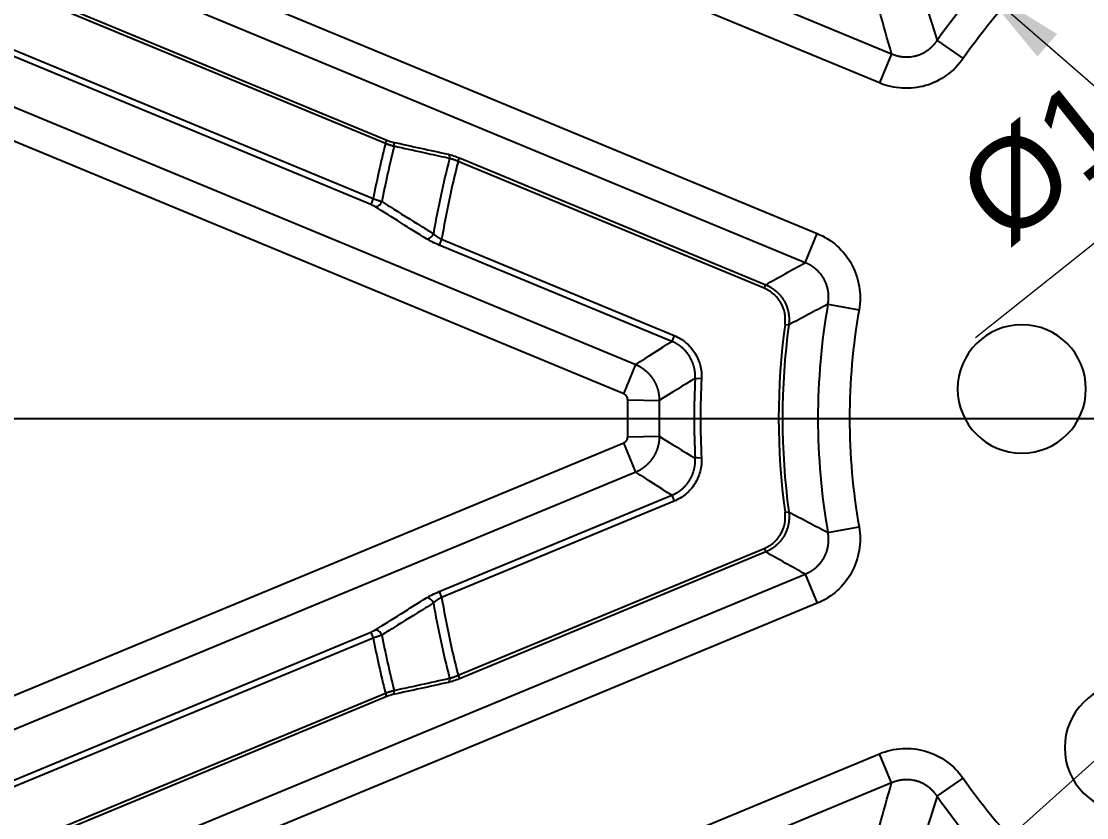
# Model space of a CAD drawing. Header units: millimetres. Extents: x 18 to 755, y 19 to 576.
# Drawn here: x 483.8 to 566.8, y 205.4 to 267.4 of the extents above; entities that cross this region are included whole.
import ezdxf

# ---------------------------------------------------------------- set-up
doc = ezdxf.new("R2010")
doc.units = ezdxf.units.MM
doc.layers.add('1', color=7, linetype='Continuous', true_color=0xffffff)
doc.styles.add('Arial', font='Arial')
doc.dimstyles.get("Standard").update_dxf_attribs({"dimtxt": 0.18, "dimasz": 0.18, "dimexe": 0.18, "dimexo": 0.0625, "dimgap": 0.09, "dimtad": 0, "dimtih": 1, "dimtoh": 1, "dimdec": 4, "dimzin": 0, "dimdsep": 46, "dimtxsty": 'Standard', "dimcen": 0.09, "dimadec": 0, "dimazin": 0, "dimtfac": 1, "dimtdec": 4, "dimtofl": 0, "dimtmove": 0, "dimatfit": 3, "dimfxl": 1, "dimtolj": 1, "dimtzin": 0, "dimarcsym": 0})

# ---------------------------------------------------------------- blocks, each defined once
blk = doc.blocks.new('_U0')
at = {"layer": '1', "color": 18, "linetype": 'Continuous', "lineweight": 13}
for p, q in [((700.69, 329.267), (735.405, 360.387)), ((493.69, 143.7), (700.69, 329.267)), ((493.69, 143.7), (695.478, 324.594))]:
    blk.add_line(p, q, dxfattribs=at)
at = {"layer": '1', "color": 18}
for points in [[(696.257, 323.726), (694.699, 325.463), (700.69, 329.267)], [(498.124, 149.241), (499.681, 147.504), (493.69, 143.7)]]:
    blk.add_solid(points, dxfattribs=at)
at = {"layer": 'Defpoints', "color": 0}
for p in [(700.69, 329.267), (493.69, 143.7)]:
    blk.add_point(p, dxfattribs=at)
at = {"layer": '1', "color": 18, "lineweight": -3, "insert": (708.25, 350.86), "char_height": 7, "attachment_point": 1, "rotation": 41.87487, "style": 'Arial'}
blk.add_mtext('\\A1;%%c278', dxfattribs=at)
blk = doc.blocks.new('_U10')
at = {"layer": '1', "color": 18, "linetype": 'Continuous', "lineweight": 13}
for p, q in [((558.472, 270.15), (452.723, 362.102)), ((635.909, 202.817), (558.472, 270.15)), ((635.909, 202.817), (563.754, 265.557))]:
    blk.add_line(p, q, dxfattribs=at)
at = {"layer": '1', "color": 18}
for points in [[(564.519, 266.438), (562.988, 264.677), (558.472, 270.15)], [(629.861, 206.529), (631.392, 208.29), (635.909, 202.817)]]:
    blk.add_solid(points, dxfattribs=at)
at = {"layer": 'Defpoints', "color": 0}
for p in [(558.472, 270.15), (635.909, 202.817)]:
    blk.add_point(p, dxfattribs=at)
at = {"layer": '1', "color": 18, "lineweight": -3, "insert": (463.324, 368.96), "char_height": 7, "attachment_point": 1, "rotation": 318.99207, "style": 'Arial'}
blk.add_mtext('\\A1;%%c102,6', dxfattribs=at)
blk = doc.blocks.new('_U12')
at = {"layer": '1', "color": 18, "linetype": 'Continuous', "lineweight": 13}
for p, q in [((610.925, 284.861), (616.395, 289.228)), ((605.454, 280.494), (597.638, 274.256)), ((592.167, 269.889), (558.165, 242.75))]:
    blk.add_line(p, q, dxfattribs=at)
at = {"layer": '1', "color": 18}
for points in [[(610.197, 285.773), (611.652, 283.949), (605.454, 280.494)], [(592.895, 268.977), (591.439, 270.801), (597.638, 274.256)]]:
    blk.add_solid(points, dxfattribs=at)
at = {"layer": 'Defpoints', "color": 0}
for p in [(605.454, 280.494), (597.638, 274.256)]:
    blk.add_point(p, dxfattribs=at)
at = {"layer": '1', "color": 18, "lineweight": -3, "insert": (554.019, 253.555), "char_height": 7, "attachment_point": 1, "rotation": 38.59617, "style": 'Arial'}
blk.add_mtext('\\A1; %%c10 \\fArial|b0|i0;\\C18;\\H7.00;\\fArial|b0|i0;x 8\\fArial|b0|i0;\\H7.00;\\C18;', dxfattribs=at)

msp = doc.modelspace()

# ---------------------------------------------------------------- linework, layer by layer
at = {"layer": '1', "color": 7, "lineweight": -3}
for p, q in [((491.812, 289.666), (551.621, 264.894)), ((550.679, 262.619), (490.87, 287.392)), ((486.012, 275.662), (545.82, 250.89)), ((544.878, 248.615), (485.069, 273.387)), ((512.18, 257.891), (480.4, 271.054)), ((480.513, 271.327), (512.293, 258.164)), ((480.041, 266.517), (511.214, 253.605)), ((511.026, 253.15), (479.852, 266.062)), ((555.171, 265.928), (557.187, 264.515)), ((551.621, 264.894), (550.679, 262.619)), ((482.506, 261.046), (531.691, 240.674)), ((530.749, 238.4), (481.564, 258.772)), ((512.18, 257.891), (512.293, 258.164)), ((517.84, 256.5), (517.953, 256.773)), ((517.953, 256.773), (541.811, 246.892)), ((541.698, 246.619), (517.84, 256.5)), ((511.214, 253.605), (511.026, 253.15)), ((544.878, 248.615), (545.82, 250.89)), ((516.553, 250.44), (516.365, 249.985)), ((534.495, 242.475), (516.365, 249.985)), ((516.553, 250.44), (534.684, 242.93)), ((541.698, 246.619), (541.811, 246.892)), ((546.657, 245.374), (549.082, 244.947)), ((543.315, 243.804), (543.608, 243.764)), ((534.684, 242.93), (534.495, 242.475)), ((530.749, 238.4), (531.691, 240.674)), ((536.807, 239.57), (536.315, 239.595)), ((531.053, 237.934), (533.514, 237.88)), ((440.132, 236.483), (754.248, 236.483)), ((531.053, 235.033), (533.514, 235.087)), ((481.564, 214.195), (530.749, 234.567)), ((531.691, 232.293), (530.749, 234.567)), ((536.807, 233.397), (536.315, 233.372)), ((531.691, 232.293), (482.506, 211.921)), ((516.365, 222.982), (534.495, 230.492)), ((534.684, 230.037), (516.553, 222.527)), ((534.495, 230.492), (534.684, 230.037)), ((543.315, 229.161), (543.608, 229.201)), ((546.658, 227.592), (549.083, 228.018)), ((517.841, 216.464), (541.698, 226.346)), ((541.811, 226.074), (517.954, 216.191)), ((541.698, 226.346), (541.811, 226.074)), ((485.071, 199.576), (544.879, 224.35)), ((544.879, 224.35), (545.821, 222.076)), ((516.365, 222.982), (516.553, 222.527)), ((545.821, 222.076), (486.013, 197.301)), ((479.852, 206.905), (511.026, 219.817)), ((511.214, 219.362), (480.041, 206.45)), ((511.026, 219.817), (511.214, 219.362)), ((517.841, 216.464), (517.954, 216.191)), ((480.401, 201.91), (512.181, 215.074)), ((512.294, 214.801), (512.181, 215.074)), ((512.294, 214.801), (480.514, 201.637)), ((490.872, 185.572), (550.68, 210.346)), ((551.622, 208.072), (550.68, 210.346)), ((555.172, 207.038), (557.188, 208.451)), ((551.622, 208.072), (491.814, 183.297))]:
    msp.add_line(p, q, dxfattribs=at)
for centre, radius, start, end in [((597.19, 236.483), 136.863, 90, 270), ((597.19, 236.483), 129, 90, 270), ((597.19, 236.483), 51.309, 125.02226, 144.97959), ((597.19, 236.483), 48.847, 125.02226, 144.97959), ((597.19, 236.483), 87.664, 165.86573, 168.73711), ((597.19, 236.483), 86.957, 165.88956, 168.80049), ((597.19, 236.483), 82.543, 165.79553, 169.96114), ((597.19, 236.483), 81.836, 165.84186, 170.18087), ((597.19, 236.483), 51.309, 170.02226, 189.97959), ((597.19, 236.483), 48.847, 170.02226, 189.97959), ((597.19, 236.483), 54.37, 172.26196, 187.7399), ((597.19, 236.483), 54.075, 172.26196, 187.7399), ((561.77, 238.775), 5, 90, 270), ((561.77, 238.775), 5, 270, 90), ((597.19, 236.483), 60.954, 177.07411, 182.92589), ((597.19, 236.483), 60.462, 177.07411, 182.92589), ((597.19, 236.483), 66.153, 178.74355, 181.25645), ((597.19, 236.483), 63.691, 178.74355, 181.25645), ((597.19, 236.483), 81.836, 189.81913, 194.16), ((597.19, 236.483), 82.543, 190.03886, 194.20633), ((597.19, 236.483), 87.664, 191.26289, 194.13612), ((597.19, 236.483), 86.957, 191.19951, 194.1123), ((570.11, 210.815), 5, 90, 270), ((597.19, 236.483), 48.847, 215.02226, 234.97959), ((597.19, 236.483), 51.309, 215.02226, 234.97959)]:
    msp.add_arc(centre, radius, start, end, dxfattribs=at)
for centre, major_axis, ratio, start_param, end_param in [((512.651, 257.735), (-0.064, -0.293), 0.706939, 1.549048, 2.893539), ((516.965, 256.79), (-0.064, -0.293), 0.706921, 1.547894, 2.893546), ((511.542, 253.441), (0.265, 0.424), 0.68293, 3.381607, 4.966061), ((515.563, 250.934), (0.264, 0.424), 0.680219, 3.380764, 4.979025), ((515.563, 222.033), (-0.264, 0.424), 0.680219, 4.445753, 6.044014), ((511.542, 219.525), (-0.265, 0.424), 0.68293, 4.458717, 6.043171), ((516.966, 216.174), (0.064, -0.293), 0.706921, 0.248047, 1.593699), ((512.652, 215.23), (0.064, -0.293), 0.706939, 0.248054, 1.592545)]:
    msp.add_ellipse(centre, major_axis=major_axis, ratio=ratio, start_param=start_param, end_param=end_param, dxfattribs=at)
for points in [[(554.152, 269.222), (554.478, 268.127), (554.817, 267.029), (555.171, 265.928)], [(551.621, 264.894), (551.29, 266.028), (550.974, 267.157), (550.67, 268.281)], [(512.293, 258.164), (512.464, 258.093), (512.636, 258.036), (512.764, 258.008)], [(512.764, 258.008), (514.202, 257.693), (515.64, 257.378), (517.078, 257.063)], [(511.354, 252.987), (511.27, 253.039), (511.151, 253.098), (511.026, 253.15)], [(515.374, 250.479), (514.031, 251.315), (512.691, 252.151), (511.354, 252.987)], [(541.811, 246.892), (542.821, 247.472), (543.843, 248.046), (544.878, 248.615)], [(546.657, 245.374), (545.629, 244.845), (544.613, 244.308), (543.608, 243.764)], [(531.691, 240.674), (532.617, 241.279), (533.551, 241.879), (534.495, 242.475)], [(536.315, 239.595), (535.373, 239.028), (534.44, 238.457), (533.514, 237.88)], [(533.514, 235.087), (534.44, 234.51), (535.373, 233.939), (536.315, 233.372)], [(534.495, 230.492), (533.551, 231.088), (532.617, 231.688), (531.691, 232.293)], [(543.608, 229.201), (544.613, 228.657), (545.629, 228.121), (546.658, 227.592)], [(544.879, 224.35), (543.843, 224.919), (542.821, 225.493), (541.811, 226.074)], [(511.354, 219.98), (512.691, 220.816), (514.031, 221.652), (515.374, 222.488)], [(511.026, 219.817), (511.152, 219.869), (511.27, 219.928), (511.354, 219.98)], [(517.079, 215.901), (515.641, 215.586), (514.203, 215.272), (512.765, 214.957)], [(512.765, 214.957), (512.637, 214.929), (512.465, 214.872), (512.294, 214.801)], [(550.671, 204.684), (550.975, 205.808), (551.291, 206.937), (551.622, 208.072)], [(555.172, 207.038), (554.818, 205.936), (554.479, 204.838), (554.153, 203.743)]]:
    msp.add_open_spline(points, degree=3, dxfattribs=at)
for points, knots in [([(551.621, 264.894), (551.629, 264.89), (551.645, 264.883), (551.67, 264.873), (551.694, 264.863), (551.719, 264.853), (551.743, 264.844), (551.768, 264.834), (551.792, 264.825), (551.817, 264.816), (551.841, 264.808), (551.866, 264.799), (551.89, 264.791), (551.915, 264.783), (551.94, 264.775), (551.964, 264.768), (551.989, 264.761), (552.013, 264.754), (552.038, 264.747), (552.062, 264.741), (552.087, 264.734), (552.111, 264.728), (552.136, 264.722), (552.16, 264.717), (552.184, 264.711), (552.209, 264.706), (552.233, 264.701), (552.257, 264.696), (552.282, 264.692), (552.306, 264.688), (552.33, 264.684), (552.354, 264.68), (552.378, 264.676), (552.402, 264.673), (552.426, 264.67), (552.449, 264.667), (552.473, 264.664), (552.497, 264.661), (552.52, 264.659), (552.544, 264.657), (552.567, 264.655), (552.667, 264.647), (552.844, 264.642), (553.097, 264.658), (553.345, 264.695), (553.587, 264.755), (553.823, 264.835), (554.053, 264.936), (554.274, 265.059), (554.428, 265.163), (554.522, 265.234), (554.561, 265.265), (554.6, 265.296), (554.639, 265.329), (554.678, 265.362), (554.716, 265.397), (554.754, 265.432), (554.791, 265.469), (554.828, 265.506), (554.865, 265.544), (554.901, 265.583), (554.937, 265.623), (554.972, 265.664), (555.007, 265.706), (555.041, 265.749), (555.075, 265.792), (555.107, 265.837), (555.14, 265.882), (555.161, 265.913), (555.171, 265.928)], [0, 0, 0, 0, 0.006624, 0.013234, 0.019828, 0.026406, 0.032968, 0.039514, 0.046044, 0.052556, 0.059051, 0.065528, 0.071988, 0.078428, 0.084851, 0.091254, 0.097638, 0.104002, 0.110346, 0.11667, 0.122973, 0.129255, 0.135516, 0.141756, 0.147973, 0.154169, 0.160342, 0.166492, 0.17262, 0.178724, 0.184804, 0.190861, 0.196894, 0.202902, 0.208885, 0.214844, 0.220778, 0.226686, 0.232568, 0.238425, 0.244255, 0.250059, 0.313368, 0.376237, 0.438495, 0.499985, 0.561512, 0.623798, 0.686682, 0.749996, 0.762246, 0.774611, 0.78709, 0.79968, 0.812377, 0.825181, 0.838088, 0.851096, 0.864201, 0.877402, 0.890695, 0.904077, 0.917546, 0.931098, 0.944731, 0.95844, 0.972224, 0.986078, 1, 1, 1, 1]), ([(557.187, 264.515), (556.833, 264.01), (556.407, 263.577), (555.407, 262.857), (554.86, 262.589), (553.676, 262.244), (553.072, 262.176), (551.841, 262.247), (551.248, 262.383), (550.679, 262.619)], [0, 0, 0, 0, 0.25, 0.25, 0.5, 0.5, 0.75, 0.75, 1, 1, 1, 1]), ([(512.857, 257.683), (512.853, 257.684), (512.845, 257.686), (512.834, 257.688), (512.822, 257.691), (512.81, 257.694), (512.798, 257.697), (512.786, 257.7), (512.773, 257.703), (512.761, 257.706), (512.748, 257.71), (512.735, 257.713), (512.722, 257.717), (512.708, 257.72), (512.695, 257.724), (512.681, 257.728), (512.667, 257.732), (512.653, 257.736), (512.639, 257.74), (512.625, 257.744), (512.611, 257.748), (512.596, 257.753), (512.581, 257.757), (512.566, 257.762), (512.551, 257.766), (512.536, 257.771), (512.521, 257.775), (512.506, 257.78), (512.49, 257.785), (512.475, 257.79), (512.459, 257.795), (512.443, 257.8), (512.427, 257.805), (512.411, 257.811), (512.395, 257.816), (512.379, 257.821), (512.363, 257.827), (512.346, 257.832), (512.33, 257.838), (512.313, 257.843), (512.297, 257.849), (512.28, 257.855), (512.264, 257.861), (512.247, 257.867), (512.23, 257.873), (512.214, 257.878), (512.197, 257.885), (512.186, 257.889), (512.18, 257.891)], [0, 0, 0, 0, 0.020771, 0.041583, 0.062437, 0.083331, 0.104266, 0.125243, 0.146262, 0.167322, 0.188424, 0.209568, 0.230755, 0.251983, 0.273255, 0.294568, 0.315925, 0.337325, 0.358768, 0.380254, 0.401783, 0.423356, 0.444973, 0.466633, 0.488338, 0.510086, 0.531879, 0.553716, 0.575598, 0.597525, 0.619496, 0.641512, 0.663574, 0.68568, 0.707832, 0.73003, 0.752273, 0.774562, 0.796897, 0.819278, 0.841705, 0.864179, 0.886699, 0.909265, 0.931879, 0.954539, 0.977246, 1, 1, 1, 1]), ([(517.171, 256.738), (517.033, 256.768), (516.895, 256.799), (516.204, 256.95), (515.651, 257.071), (514.351, 257.356), (513.604, 257.519), (512.857, 257.683)], [0, 0, 0, 0, 0.096089, 0.096089, 0.480447, 0.480447, 1, 1, 1, 1]), ([(517.078, 257.063), (517.197, 257.037), (517.336, 256.998), (517.635, 256.899), (517.794, 256.839), (517.953, 256.773)], [0, 0, 0, 0, 0.5, 0.5, 1, 1, 1, 1]), ([(517.84, 256.5), (517.836, 256.503), (517.826, 256.507), (517.812, 256.513), (517.798, 256.52), (517.784, 256.526), (517.77, 256.533), (517.756, 256.539), (517.742, 256.545), (517.728, 256.551), (517.714, 256.557), (517.7, 256.563), (517.686, 256.569), (517.672, 256.574), (517.658, 256.58), (517.644, 256.586), (517.63, 256.591), (517.617, 256.597), (517.603, 256.602), (517.59, 256.608), (517.576, 256.613), (517.563, 256.618), (517.549, 256.623), (517.536, 256.628), (517.523, 256.633), (517.509, 256.638), (517.496, 256.642), (517.483, 256.647), (517.47, 256.652), (517.458, 256.656), (517.445, 256.66), (517.432, 256.665), (517.42, 256.669), (517.407, 256.673), (517.395, 256.677), (517.382, 256.681), (517.37, 256.685), (517.358, 256.689), (517.346, 256.692), (517.334, 256.696), (517.323, 256.699), (517.311, 256.703), (517.299, 256.706), (517.288, 256.709), (517.277, 256.712), (517.266, 256.715), (517.255, 256.718), (517.244, 256.721), (517.233, 256.724), (517.222, 256.727), (517.212, 256.729), (517.201, 256.731), (517.191, 256.734), (517.181, 256.736), (517.174, 256.737), (517.171, 256.738)], [0, 0, 0, 0, 0.019721, 0.039404, 0.05905, 0.078658, 0.09823, 0.117765, 0.137263, 0.156725, 0.176152, 0.195542, 0.214898, 0.234218, 0.253504, 0.272755, 0.291972, 0.311155, 0.330305, 0.349421, 0.368504, 0.387555, 0.406574, 0.42556, 0.444515, 0.463438, 0.48233, 0.501191, 0.520022, 0.538823, 0.557593, 0.576334, 0.595047, 0.61373, 0.632384, 0.651011, 0.669609, 0.68818, 0.706724, 0.72524, 0.743731, 0.762195, 0.780633, 0.799046, 0.817433, 0.835796, 0.854134, 0.872448, 0.890738, 0.909005, 0.927249, 0.94547, 0.963668, 0.981845, 1, 1, 1, 1]), ([(511.214, 253.605), (511.219, 253.604), (511.228, 253.601), (511.243, 253.597), (511.258, 253.592), (511.273, 253.587), (511.289, 253.582), (511.305, 253.577), (511.321, 253.572), (511.338, 253.566), (511.356, 253.561), (511.373, 253.555), (511.391, 253.549), (511.41, 253.543), (511.429, 253.537), (511.448, 253.531), (511.467, 253.524), (511.487, 253.518), (511.507, 253.511), (511.527, 253.504), (511.548, 253.497), (511.569, 253.49), (511.59, 253.483), (511.611, 253.476), (511.633, 253.468), (511.654, 253.461), (511.676, 253.453), (511.697, 253.445), (511.719, 253.437), (511.741, 253.429), (511.762, 253.422), (511.784, 253.414), (511.805, 253.405), (511.827, 253.397), (511.848, 253.389), (511.869, 253.381), (511.882, 253.376), (511.889, 253.373)], [0, 0, 0, 0, 0.018474, 0.037541, 0.057202, 0.077456, 0.098304, 0.119747, 0.141783, 0.164413, 0.187637, 0.211455, 0.235867, 0.260873, 0.286473, 0.312667, 0.339456, 0.366838, 0.394815, 0.423385, 0.45255, 0.482309, 0.512663, 0.54361, 0.575152, 0.607288, 0.640018, 0.673342, 0.70726, 0.741773, 0.77688, 0.812581, 0.848876, 0.885766, 0.92325, 0.961328, 1, 1, 1, 1]), ([(511.889, 253.373), (512.096, 253.244), (512.302, 253.115), (513.336, 252.472), (514.164, 251.957), (515.299, 251.252), (515.605, 251.062), (515.911, 250.872)], [0, 0, 0, 0, 0.154458, 0.154458, 0.772291, 0.772291, 1, 1, 1, 1]), ([(515.911, 250.872), (515.914, 250.869), (515.921, 250.863), (515.932, 250.854), (515.942, 250.846), (515.953, 250.837), (515.964, 250.828), (515.975, 250.819), (515.986, 250.81), (515.998, 250.801), (516.009, 250.792), (516.021, 250.783), (516.033, 250.774), (516.045, 250.765), (516.057, 250.755), (516.069, 250.746), (516.082, 250.737), (516.094, 250.728), (516.107, 250.719), (516.12, 250.709), (516.133, 250.7), (516.146, 250.691), (516.159, 250.682), (516.172, 250.672), (516.186, 250.663), (516.203, 250.651), (516.225, 250.636), (516.251, 250.619), (516.277, 250.602), (516.303, 250.585), (516.33, 250.568), (516.357, 250.552), (516.385, 250.535), (516.412, 250.519), (516.44, 250.503), (516.468, 250.487), (516.496, 250.471), (516.525, 250.455), (516.544, 250.445), (516.553, 250.44)], [0, 0, 0, 0, 0.020849, 0.041697, 0.062546, 0.083393, 0.104241, 0.125088, 0.145935, 0.166781, 0.187627, 0.208473, 0.229318, 0.250163, 0.271007, 0.291851, 0.312695, 0.333538, 0.354381, 0.375223, 0.396065, 0.416907, 0.437748, 0.458588, 0.479428, 0.500268, 0.538954, 0.577595, 0.616191, 0.654744, 0.693255, 0.731726, 0.770158, 0.808552, 0.846909, 0.885232, 0.92352, 0.961776, 1, 1, 1, 1]), ([(545.82, 250.89), (546.39, 250.654), (546.905, 250.331), (547.826, 249.511), (548.205, 249.035), (548.798, 247.954), (548.996, 247.379), (549.194, 246.162), (549.189, 245.554), (549.082, 244.947)], [0, 0, 0, 0, 0.25, 0.25, 0.5, 0.5, 0.75, 0.75, 1, 1, 1, 1]), ([(516.365, 249.985), (516.175, 250.063), (515.992, 250.146), (515.654, 250.315), (515.502, 250.399), (515.374, 250.479)], [0, 0, 0, 0, 0.5, 0.5, 1, 1, 1, 1]), ([(546.657, 245.374), (546.659, 245.382), (546.663, 245.4), (546.667, 245.426), (546.672, 245.452), (546.676, 245.478), (546.68, 245.504), (546.684, 245.53), (546.687, 245.555), (546.691, 245.581), (546.694, 245.607), (546.697, 245.633), (546.699, 245.659), (546.702, 245.684), (546.704, 245.71), (546.706, 245.736), (546.708, 245.761), (546.709, 245.787), (546.71, 245.812), (546.711, 245.838), (546.712, 245.863), (546.713, 245.888), (546.713, 245.913), (546.714, 245.938), (546.714, 245.963), (546.713, 245.988), (546.713, 246.013), (546.712, 246.038), (546.711, 246.062), (546.71, 246.087), (546.709, 246.111), (546.708, 246.135), (546.706, 246.16), (546.704, 246.184), (546.702, 246.208), (546.7, 246.231), (546.697, 246.255), (546.695, 246.279), (546.692, 246.302), (546.689, 246.326), (546.686, 246.349), (546.672, 246.448), (546.638, 246.622), (546.568, 246.866), (546.477, 247.1), (546.367, 247.323), (546.238, 247.536), (546.089, 247.738), (545.921, 247.928), (545.786, 248.056), (545.696, 248.132), (545.658, 248.164), (545.619, 248.195), (545.578, 248.226), (545.537, 248.256), (545.496, 248.286), (545.453, 248.315), (545.409, 248.344), (545.365, 248.372), (545.319, 248.399), (545.273, 248.426), (545.226, 248.452), (545.179, 248.478), (545.13, 248.503), (545.081, 248.527), (545.032, 248.55), (544.981, 248.573), (544.93, 248.594), (544.896, 248.608), (544.878, 248.615)], [0, 0, 0, 0, 0.006622, 0.013229, 0.019821, 0.026397, 0.032958, 0.039502, 0.04603, 0.052541, 0.059034, 0.06551, 0.071969, 0.078408, 0.08483, 0.091232, 0.097615, 0.103979, 0.110323, 0.116647, 0.12295, 0.129232, 0.135493, 0.141733, 0.147951, 0.154147, 0.160321, 0.166472, 0.1726, 0.178705, 0.184786, 0.190844, 0.196878, 0.202887, 0.208872, 0.214832, 0.220767, 0.226677, 0.232562, 0.23842, 0.244253, 0.250059, 0.313341, 0.376201, 0.438468, 0.499984, 0.561485, 0.623762, 0.686655, 0.749995, 0.762241, 0.774603, 0.787078, 0.799664, 0.81236, 0.825161, 0.838067, 0.851073, 0.864178, 0.877379, 0.890672, 0.904055, 0.917526, 0.93108, 0.944715, 0.958428, 0.972215, 0.986073, 1, 1, 1, 1]), ([(543.315, 243.804), (543.355, 244.095), (543.347, 244.388), (543.235, 244.962), (543.134, 245.236), (542.842, 245.743), (542.657, 245.968), (542.216, 246.354), (541.969, 246.506), (541.698, 246.619)], [0, 0, 0, 0, 0.25, 0.25, 0.5, 0.5, 0.75, 0.75, 1, 1, 1, 1]), ([(541.811, 246.892), (541.819, 246.888), (541.834, 246.882), (541.858, 246.872), (541.881, 246.862), (541.904, 246.851), (541.926, 246.841), (541.949, 246.83), (541.972, 246.819), (541.994, 246.808), (542.016, 246.797), (542.039, 246.785), (542.061, 246.774), (542.082, 246.762), (542.104, 246.75), (542.126, 246.738), (542.147, 246.726), (542.168, 246.714), (542.19, 246.701), (542.211, 246.689), (542.231, 246.676), (542.252, 246.663), (542.272, 246.65), (542.293, 246.637), (542.313, 246.624), (542.333, 246.611), (542.353, 246.597), (542.372, 246.583), (542.392, 246.57), (542.411, 246.556), (542.43, 246.542), (542.449, 246.528), (542.468, 246.514), (542.487, 246.5), (542.505, 246.485), (542.523, 246.471), (542.541, 246.456), (542.559, 246.442), (542.577, 246.427), (542.595, 246.412), (542.612, 246.397), (542.685, 246.334), (542.808, 246.216), (542.97, 246.035), (543.115, 245.842), (543.243, 245.639), (543.355, 245.426), (543.449, 245.204), (543.525, 244.973), (543.567, 244.799), (543.588, 244.687), (543.596, 244.639), (543.603, 244.59), (543.61, 244.541), (543.616, 244.492), (543.621, 244.442), (543.626, 244.391), (543.629, 244.341), (543.632, 244.29), (543.633, 244.238), (543.634, 244.186), (543.634, 244.134), (543.633, 244.082), (543.632, 244.029), (543.629, 243.977), (543.625, 243.924), (543.62, 243.871), (543.615, 243.817), (543.61, 243.782), (543.608, 243.764)], [0, 0, 0, 0, 0.00653, 0.013049, 0.019558, 0.026055, 0.032541, 0.039014, 0.045476, 0.051924, 0.05836, 0.064782, 0.071191, 0.077585, 0.083965, 0.09033, 0.09668, 0.103015, 0.109334, 0.115637, 0.121923, 0.128192, 0.134445, 0.14068, 0.146897, 0.153096, 0.159277, 0.165439, 0.171582, 0.177706, 0.18381, 0.189894, 0.195958, 0.202002, 0.208025, 0.214027, 0.220007, 0.225966, 0.231904, 0.237819, 0.243712, 0.249582, 0.312536, 0.375236, 0.437479, 0.499068, 0.560687, 0.622954, 0.68567, 0.748632, 0.761102, 0.773673, 0.786341, 0.799105, 0.811961, 0.824907, 0.837939, 0.851056, 0.864254, 0.87753, 0.890881, 0.904303, 0.917795, 0.931352, 0.944971, 0.958648, 0.972381, 0.986166, 1, 1, 1, 1]), ([(536.315, 239.595), (536.316, 239.604), (536.317, 239.622), (536.318, 239.649), (536.319, 239.676), (536.319, 239.702), (536.32, 239.729), (536.32, 239.756), (536.32, 239.783), (536.319, 239.809), (536.319, 239.836), (536.318, 239.862), (536.317, 239.889), (536.316, 239.915), (536.314, 239.941), (536.312, 239.968), (536.31, 239.994), (536.308, 240.02), (536.306, 240.046), (536.303, 240.072), (536.3, 240.097), (536.297, 240.123), (536.294, 240.149), (536.29, 240.174), (536.287, 240.199), (536.283, 240.225), (536.279, 240.25), (536.274, 240.275), (536.27, 240.3), (536.265, 240.325), (536.26, 240.349), (536.255, 240.374), (536.25, 240.398), (536.244, 240.422), (536.239, 240.447), (536.233, 240.471), (536.21, 240.56), (536.164, 240.714), (536.082, 240.927), (535.984, 241.131), (535.871, 241.326), (535.744, 241.512), (535.602, 241.689), (535.445, 241.854), (535.32, 241.968), (535.234, 242.038), (535.194, 242.07), (535.153, 242.102), (535.111, 242.133), (535.068, 242.163), (535.024, 242.193), (534.98, 242.222), (534.935, 242.251), (534.889, 242.279), (534.842, 242.306), (534.794, 242.333), (534.746, 242.359), (534.697, 242.384), (534.648, 242.408), (534.597, 242.431), (534.547, 242.454), (534.512, 242.468), (534.495, 242.475)], [0, 0, 0, 0, 0.007422, 0.014832, 0.022228, 0.029611, 0.03698, 0.044335, 0.051675, 0.059001, 0.06631, 0.073604, 0.080881, 0.088141, 0.095384, 0.10261, 0.109817, 0.117007, 0.124177, 0.131328, 0.13846, 0.145571, 0.152663, 0.159734, 0.166783, 0.173811, 0.180818, 0.187802, 0.194764, 0.201703, 0.208618, 0.215511, 0.222379, 0.229223, 0.236043, 0.242838, 0.249607, 0.312539, 0.375233, 0.437516, 0.499226, 0.560955, 0.623267, 0.685997, 0.748976, 0.763013, 0.777158, 0.791406, 0.805755, 0.820202, 0.834744, 0.849378, 0.8641, 0.878907, 0.893795, 0.908762, 0.923803, 0.938915, 0.954095, 0.969338, 0.984641, 1, 1, 1, 1]), ([(534.684, 242.93), (534.848, 242.862), (535.006, 242.782), (535.309, 242.598), (535.455, 242.494), (535.724, 242.267), (535.849, 242.144), (536.081, 241.879), (536.188, 241.735), (536.377, 241.436), (536.458, 241.281), (536.598, 240.958), (536.656, 240.79), (536.79, 240.275), (536.825, 239.925), (536.807, 239.57)], [0, 0, 0, 0, 0.125, 0.125, 0.25, 0.25, 0.375, 0.375, 0.5, 0.5, 0.625, 0.625, 0.75, 0.75, 1, 1, 1, 1]), ([(531.691, 240.674), (531.7, 240.671), (531.716, 240.663), (531.741, 240.652), (531.766, 240.641), (531.791, 240.629), (531.816, 240.617), (531.841, 240.604), (531.865, 240.592), (531.89, 240.579), (531.914, 240.566), (531.938, 240.553), (531.963, 240.54), (531.986, 240.526), (532.01, 240.513), (532.034, 240.499), (532.058, 240.484), (532.081, 240.47), (532.104, 240.455), (532.127, 240.441), (532.15, 240.425), (532.173, 240.41), (532.196, 240.395), (532.218, 240.379), (532.241, 240.363), (532.263, 240.347), (532.285, 240.331), (532.307, 240.315), (532.329, 240.298), (532.35, 240.282), (532.371, 240.265), (532.393, 240.248), (532.414, 240.231), (532.434, 240.213), (532.455, 240.196), (532.475, 240.178), (532.496, 240.16), (532.516, 240.142), (532.536, 240.124), (532.555, 240.106), (532.575, 240.087), (532.594, 240.069), (532.613, 240.05), (532.632, 240.031), (532.651, 240.012), (532.669, 239.993), (532.687, 239.974), (532.705, 239.954), (532.723, 239.935), (532.741, 239.915), (532.758, 239.896), (532.776, 239.876), (532.793, 239.856), (532.809, 239.836), (532.826, 239.816), (532.842, 239.796), (532.859, 239.776), (532.875, 239.755), (532.89, 239.735), (532.906, 239.714), (532.921, 239.694), (532.936, 239.673), (532.951, 239.652), (532.966, 239.632), (532.98, 239.611), (532.994, 239.59), (533.008, 239.569), (533.026, 239.542), (533.048, 239.508), (533.073, 239.467), (533.097, 239.426), (533.121, 239.385), (533.145, 239.342), (533.168, 239.3), (533.19, 239.256), (533.212, 239.212), (533.233, 239.168), (533.253, 239.123), (533.273, 239.077), (533.292, 239.031), (533.311, 238.984), (533.328, 238.937), (533.345, 238.89), (533.362, 238.842), (533.377, 238.794), (533.392, 238.745), (533.406, 238.696), (533.419, 238.647), (533.431, 238.597), (533.443, 238.547), (533.454, 238.497), (533.463, 238.446), (533.472, 238.395), (533.481, 238.344), (533.488, 238.293), (533.494, 238.242), (533.5, 238.19), (533.504, 238.139), (533.508, 238.087), (533.511, 238.035), (533.513, 237.984), (533.514, 237.932), (533.514, 237.897), (533.514, 237.88)], [0, 0, 0, 0, 0.007817, 0.015635, 0.023454, 0.031273, 0.039093, 0.046913, 0.054732, 0.06255, 0.070367, 0.078181, 0.085994, 0.093804, 0.10161, 0.109414, 0.117213, 0.125008, 0.132798, 0.140583, 0.148363, 0.156137, 0.163904, 0.171664, 0.179418, 0.187164, 0.194902, 0.202631, 0.210352, 0.218064, 0.225766, 0.233458, 0.24114, 0.248812, 0.256472, 0.264121, 0.271758, 0.279383, 0.286995, 0.294595, 0.302181, 0.309754, 0.317312, 0.324857, 0.332386, 0.339901, 0.3474, 0.354883, 0.362351, 0.369802, 0.377236, 0.384654, 0.392054, 0.399436, 0.4068, 0.414146, 0.421474, 0.428782, 0.436072, 0.443342, 0.450592, 0.457822, 0.465032, 0.472222, 0.47939, 0.486537, 0.493663, 0.500768, 0.514142, 0.527592, 0.541116, 0.554712, 0.568379, 0.582114, 0.595915, 0.609781, 0.623709, 0.637698, 0.651745, 0.665848, 0.680004, 0.694212, 0.708469, 0.722773, 0.73712, 0.75151, 0.765939, 0.780404, 0.794904, 0.809435, 0.823996, 0.838582, 0.853192, 0.867824, 0.882473, 0.897138, 0.911816, 0.926504, 0.941199, 0.955899, 0.970601, 0.985302, 1, 1, 1, 1]), ([(531.053, 237.934), (531.055, 238.033), (531.027, 238.131), (530.92, 238.296), (530.841, 238.362), (530.749, 238.4)], [0, 0, 0, 0, 0.5, 0.5, 1, 1, 1, 1]), ([(530.749, 234.567), (530.841, 234.605), (530.919, 234.67), (531.027, 234.835), (531.055, 234.934), (531.053, 235.033)], [0, 0, 0, 0, 0.5, 0.5, 1, 1, 1, 1]), ([(533.514, 235.087), (533.514, 235.078), (533.514, 235.059), (533.514, 235.032), (533.514, 235.004), (533.513, 234.977), (533.512, 234.949), (533.511, 234.922), (533.509, 234.894), (533.507, 234.867), (533.505, 234.839), (533.503, 234.812), (533.5, 234.784), (533.498, 234.757), (533.495, 234.73), (533.491, 234.702), (533.488, 234.675), (533.484, 234.648), (533.48, 234.62), (533.476, 234.593), (533.471, 234.566), (533.467, 234.539), (533.462, 234.512), (533.457, 234.485), (533.451, 234.459), (533.445, 234.432), (533.439, 234.405), (533.433, 234.379), (533.427, 234.352), (533.42, 234.326), (533.413, 234.299), (533.406, 234.273), (533.399, 234.247), (533.392, 234.221), (533.384, 234.195), (533.376, 234.169), (533.368, 234.143), (533.359, 234.118), (533.351, 234.092), (533.342, 234.067), (533.333, 234.042), (533.323, 234.017), (533.314, 233.992), (533.304, 233.967), (533.295, 233.942), (533.284, 233.917), (533.274, 233.893), (533.264, 233.869), (533.253, 233.844), (533.242, 233.82), (533.231, 233.796), (533.22, 233.773), (533.209, 233.749), (533.197, 233.726), (533.186, 233.702), (533.174, 233.679), (533.162, 233.656), (533.15, 233.633), (533.137, 233.611), (533.125, 233.588), (533.112, 233.566), (533.099, 233.544), (533.086, 233.522), (533.073, 233.5), (533.06, 233.479), (533.047, 233.457), (533.033, 233.436), (533.015, 233.408), (532.993, 233.375), (532.966, 233.336), (532.938, 233.297), (532.91, 233.258), (532.881, 233.22), (532.851, 233.181), (532.82, 233.144), (532.788, 233.106), (532.756, 233.069), (532.723, 233.032), (532.689, 232.995), (532.655, 232.959), (532.62, 232.924), (532.584, 232.889), (532.547, 232.854), (532.51, 232.82), (532.472, 232.786), (532.434, 232.753), (532.394, 232.72), (532.354, 232.689), (532.314, 232.657), (532.273, 232.627), (532.231, 232.596), (532.189, 232.567), (532.146, 232.538), (532.102, 232.51), (532.059, 232.483), (532.014, 232.457), (531.969, 232.431), (531.924, 232.406), (531.878, 232.381), (531.832, 232.358), (531.785, 232.335), (531.738, 232.313), (531.707, 232.3), (531.691, 232.293)], [0, 0, 0, 0, 0.007816, 0.015634, 0.023453, 0.031272, 0.039091, 0.046911, 0.05473, 0.062547, 0.070364, 0.078178, 0.08599, 0.0938, 0.101606, 0.109409, 0.117208, 0.125003, 0.132793, 0.140578, 0.148358, 0.156131, 0.163898, 0.171659, 0.179412, 0.187158, 0.194896, 0.202625, 0.210346, 0.218057, 0.22576, 0.233452, 0.241134, 0.248805, 0.256466, 0.264115, 0.271752, 0.279377, 0.286989, 0.294589, 0.302175, 0.309748, 0.317306, 0.324851, 0.33238, 0.339895, 0.347394, 0.354878, 0.362346, 0.369797, 0.377231, 0.384649, 0.392049, 0.399432, 0.406796, 0.414143, 0.42147, 0.428779, 0.436069, 0.443339, 0.45059, 0.45782, 0.46503, 0.47222, 0.479389, 0.486537, 0.493663, 0.500768, 0.514141, 0.527591, 0.541114, 0.55471, 0.568376, 0.58211, 0.595911, 0.609777, 0.623705, 0.637693, 0.65174, 0.665842, 0.679998, 0.694206, 0.708463, 0.722766, 0.737114, 0.751504, 0.765932, 0.780398, 0.794898, 0.809429, 0.82399, 0.838577, 0.853187, 0.867819, 0.882469, 0.897134, 0.911812, 0.926501, 0.941197, 0.955897, 0.9706, 0.985302, 1, 1, 1, 1]), ([(534.495, 230.492), (534.503, 230.495), (534.52, 230.502), (534.545, 230.513), (534.57, 230.523), (534.594, 230.534), (534.618, 230.546), (534.643, 230.557), (534.667, 230.568), (534.691, 230.58), (534.714, 230.592), (534.738, 230.604), (534.761, 230.616), (534.785, 230.629), (534.808, 230.642), (534.831, 230.654), (534.853, 230.667), (534.876, 230.681), (534.898, 230.694), (534.921, 230.707), (534.943, 230.721), (534.964, 230.735), (534.986, 230.749), (535.008, 230.763), (535.029, 230.777), (535.05, 230.791), (535.071, 230.806), (535.092, 230.821), (535.112, 230.835), (535.133, 230.85), (535.153, 230.865), (535.173, 230.88), (535.193, 230.896), (535.212, 230.911), (535.232, 230.927), (535.251, 230.942), (535.322, 231.001), (535.441, 231.109), (535.598, 231.274), (535.741, 231.45), (535.868, 231.636), (535.982, 231.831), (536.08, 232.035), (536.162, 232.248), (536.211, 232.41), (536.238, 232.517), (536.25, 232.567), (536.26, 232.618), (536.27, 232.669), (536.279, 232.721), (536.288, 232.773), (536.295, 232.826), (536.301, 232.879), (536.307, 232.933), (536.311, 232.986), (536.315, 233.041), (536.318, 233.095), (536.319, 233.15), (536.32, 233.205), (536.319, 233.261), (536.318, 233.316), (536.316, 233.354), (536.315, 233.372)], [0, 0, 0, 0, 0.007423, 0.014834, 0.022232, 0.029616, 0.036986, 0.044342, 0.051683, 0.059008, 0.066318, 0.073613, 0.08089, 0.088151, 0.095394, 0.10262, 0.109828, 0.117017, 0.124188, 0.131339, 0.13847, 0.145582, 0.152673, 0.159743, 0.166793, 0.17382, 0.180826, 0.18781, 0.194771, 0.201709, 0.208624, 0.215516, 0.222383, 0.229226, 0.236045, 0.242839, 0.249607, 0.31255, 0.375247, 0.437527, 0.499226, 0.560966, 0.623281, 0.686008, 0.748976, 0.763016, 0.777162, 0.791412, 0.805763, 0.820211, 0.834754, 0.849388, 0.864111, 0.878918, 0.893806, 0.908772, 0.923812, 0.938923, 0.954101, 0.969343, 0.984643, 1, 1, 1, 1]), ([(536.807, 233.397), (536.816, 233.219), (536.812, 233.042), (536.776, 232.69), (536.744, 232.514), (536.655, 232.173), (536.597, 232.007), (536.457, 231.684), (536.373, 231.525), (536.184, 231.227), (536.079, 231.086), (535.848, 230.822), (535.721, 230.697), (535.313, 230.355), (535.013, 230.173), (534.684, 230.037)], [0, 0, 0, 0, 0.125, 0.125, 0.25, 0.25, 0.375, 0.375, 0.5, 0.5, 0.625, 0.625, 0.75, 0.75, 1, 1, 1, 1]), ([(541.698, 226.346), (541.97, 226.459), (542.218, 226.613), (542.659, 226.999), (542.843, 227.224), (543.135, 227.732), (543.236, 228.005), (543.347, 228.581), (543.355, 228.87), (543.315, 229.161)], [0, 0, 0, 0, 0.25, 0.25, 0.5, 0.5, 0.75, 0.75, 1, 1, 1, 1]), ([(543.608, 229.201), (543.609, 229.193), (543.611, 229.176), (543.614, 229.151), (543.617, 229.126), (543.62, 229.101), (543.622, 229.076), (543.624, 229.051), (543.626, 229.026), (543.628, 229.001), (543.63, 228.976), (543.631, 228.951), (543.632, 228.926), (543.633, 228.901), (543.634, 228.876), (543.634, 228.852), (543.635, 228.827), (543.635, 228.803), (543.634, 228.778), (543.634, 228.754), (543.634, 228.729), (543.633, 228.705), (543.632, 228.681), (543.631, 228.657), (543.63, 228.632), (543.628, 228.608), (543.626, 228.585), (543.625, 228.561), (543.623, 228.537), (543.62, 228.513), (543.618, 228.49), (543.615, 228.466), (543.613, 228.443), (543.61, 228.42), (543.607, 228.397), (543.603, 228.374), (543.6, 228.351), (543.596, 228.328), (543.592, 228.305), (543.588, 228.282), (543.584, 228.26), (543.566, 228.165), (543.527, 227.999), (543.451, 227.768), (543.358, 227.546), (543.247, 227.333), (543.119, 227.129), (542.975, 226.936), (542.813, 226.754), (542.684, 226.63), (542.598, 226.556), (542.561, 226.524), (542.523, 226.493), (542.484, 226.463), (542.444, 226.433), (542.403, 226.403), (542.362, 226.374), (542.32, 226.346), (542.277, 226.318), (542.233, 226.29), (542.189, 226.263), (542.144, 226.237), (542.099, 226.211), (542.052, 226.187), (542.005, 226.162), (541.958, 226.139), (541.909, 226.116), (541.861, 226.094), (541.828, 226.08), (541.811, 226.074)], [0, 0, 0, 0, 0.006529, 0.013047, 0.019555, 0.026051, 0.032536, 0.039009, 0.045469, 0.051917, 0.058352, 0.064774, 0.071182, 0.077576, 0.083955, 0.09032, 0.09667, 0.103004, 0.109323, 0.115626, 0.121912, 0.128181, 0.134434, 0.140669, 0.146886, 0.153086, 0.159267, 0.165429, 0.171573, 0.177697, 0.183801, 0.189886, 0.195951, 0.201995, 0.208019, 0.214022, 0.220003, 0.225963, 0.231901, 0.237817, 0.243711, 0.249582, 0.312525, 0.375222, 0.437468, 0.499068, 0.560676, 0.622939, 0.685659, 0.748632, 0.7611, 0.773669, 0.786336, 0.799098, 0.811953, 0.824897, 0.837929, 0.851045, 0.864243, 0.877519, 0.89087, 0.904293, 0.917785, 0.931343, 0.944963, 0.958642, 0.972377, 0.986164, 1, 1, 1, 1]), ([(544.879, 224.35), (544.887, 224.354), (544.903, 224.36), (544.928, 224.37), (544.952, 224.38), (544.976, 224.391), (545.001, 224.401), (545.025, 224.412), (545.048, 224.423), (545.072, 224.434), (545.095, 224.445), (545.119, 224.457), (545.142, 224.468), (545.165, 224.48), (545.188, 224.492), (545.21, 224.504), (545.233, 224.516), (545.255, 224.529), (545.277, 224.541), (545.299, 224.554), (545.321, 224.567), (545.343, 224.58), (545.364, 224.593), (545.385, 224.606), (545.406, 224.62), (545.427, 224.633), (545.448, 224.647), (545.468, 224.661), (545.489, 224.675), (545.509, 224.689), (545.529, 224.703), (545.548, 224.717), (545.568, 224.732), (545.587, 224.746), (545.606, 224.761), (545.625, 224.775), (545.644, 224.79), (545.662, 224.805), (545.681, 224.82), (545.699, 224.835), (545.717, 224.85), (545.793, 224.916), (545.922, 225.037), (546.089, 225.227), (546.238, 225.429), (546.368, 225.642), (546.478, 225.866), (546.568, 226.1), (546.638, 226.343), (546.674, 226.526), (546.69, 226.642), (546.696, 226.692), (546.701, 226.742), (546.705, 226.792), (546.709, 226.843), (546.711, 226.894), (546.713, 226.946), (546.714, 226.998), (546.714, 227.051), (546.713, 227.104), (546.711, 227.157), (546.708, 227.211), (546.704, 227.265), (546.699, 227.319), (546.693, 227.373), (546.685, 227.428), (546.677, 227.482), (546.668, 227.537), (546.661, 227.574), (546.658, 227.592)], [0, 0, 0, 0, 0.006624, 0.013234, 0.019828, 0.026406, 0.032968, 0.039514, 0.046044, 0.052556, 0.059051, 0.065528, 0.071988, 0.078428, 0.084851, 0.091254, 0.097638, 0.104002, 0.110346, 0.11667, 0.122973, 0.129255, 0.135516, 0.141756, 0.147973, 0.154169, 0.160342, 0.166492, 0.17262, 0.178724, 0.184804, 0.190861, 0.196894, 0.202902, 0.208885, 0.214844, 0.220778, 0.226686, 0.232568, 0.238425, 0.244255, 0.250059, 0.313368, 0.376237, 0.438495, 0.499985, 0.561512, 0.623798, 0.686682, 0.749996, 0.762246, 0.774611, 0.78709, 0.79968, 0.812377, 0.825181, 0.838088, 0.851096, 0.864201, 0.877402, 0.890695, 0.904077, 0.917546, 0.931098, 0.944731, 0.95844, 0.972224, 0.986078, 1, 1, 1, 1]), ([(549.083, 228.018), (549.189, 227.411), (549.194, 226.803), (548.996, 225.587), (548.799, 225.011), (548.205, 223.93), (547.826, 223.455), (546.906, 222.634), (546.391, 222.312), (545.821, 222.076)], [0, 0, 0, 0, 0.25, 0.25, 0.5, 0.5, 0.75, 0.75, 1, 1, 1, 1]), ([(515.374, 222.488), (515.502, 222.568), (515.653, 222.651), (515.992, 222.82), (516.175, 222.904), (516.365, 222.982)], [0, 0, 0, 0, 0.5, 0.5, 1, 1, 1, 1]), ([(516.553, 222.527), (516.548, 222.525), (516.539, 222.519), (516.524, 222.511), (516.509, 222.503), (516.494, 222.495), (516.479, 222.486), (516.463, 222.477), (516.448, 222.468), (516.432, 222.459), (516.416, 222.45), (516.4, 222.44), (516.384, 222.431), (516.368, 222.421), (516.351, 222.411), (516.335, 222.401), (516.318, 222.39), (516.301, 222.38), (516.284, 222.369), (516.267, 222.358), (516.25, 222.347), (516.233, 222.336), (516.216, 222.325), (516.196, 222.311), (516.174, 222.296), (516.15, 222.279), (516.125, 222.262), (516.102, 222.246), (516.078, 222.229), (516.056, 222.212), (516.033, 222.195), (516.012, 222.178), (515.99, 222.161), (515.97, 222.145), (515.949, 222.128), (515.93, 222.111), (515.917, 222.1), (515.911, 222.095)], [0, 0, 0, 0, 0.019473, 0.039254, 0.059344, 0.079744, 0.100453, 0.121472, 0.142801, 0.16444, 0.186391, 0.208651, 0.231224, 0.254107, 0.277302, 0.300809, 0.324627, 0.348758, 0.373202, 0.397957, 0.423026, 0.448408, 0.474102, 0.50011, 0.538421, 0.576756, 0.615114, 0.653496, 0.691902, 0.730331, 0.768783, 0.80726, 0.84576, 0.884284, 0.922832, 0.961404, 1, 1, 1, 1]), ([(515.911, 222.095), (515.704, 221.966), (515.496, 221.837), (514.459, 221.193), (513.631, 220.678), (512.498, 219.974), (512.194, 219.784), (511.889, 219.594)], [0, 0, 0, 0, 0.154458, 0.154458, 0.772291, 0.772291, 1, 1, 1, 1]), ([(511.889, 219.594), (511.885, 219.593), (511.878, 219.59), (511.867, 219.585), (511.856, 219.581), (511.845, 219.577), (511.834, 219.572), (511.823, 219.568), (511.811, 219.564), (511.8, 219.56), (511.789, 219.555), (511.777, 219.551), (511.766, 219.547), (511.754, 219.543), (511.743, 219.538), (511.731, 219.534), (511.72, 219.53), (511.708, 219.526), (511.697, 219.522), (511.685, 219.518), (511.674, 219.513), (511.662, 219.509), (511.651, 219.505), (511.64, 219.501), (511.628, 219.497), (511.617, 219.493), (511.606, 219.49), (511.594, 219.486), (511.583, 219.482), (511.572, 219.478), (511.561, 219.474), (511.55, 219.47), (511.539, 219.467), (511.528, 219.463), (511.517, 219.459), (511.506, 219.456), (511.496, 219.452), (511.485, 219.449), (511.475, 219.445), (511.464, 219.442), (511.454, 219.438), (511.444, 219.435), (511.433, 219.431), (511.423, 219.428), (511.413, 219.425), (511.404, 219.422), (511.394, 219.418), (511.384, 219.415), (511.375, 219.412), (511.365, 219.409), (511.356, 219.406), (511.346, 219.403), (511.337, 219.4), (511.328, 219.397), (511.319, 219.395), (511.311, 219.392), (511.302, 219.389), (511.293, 219.386), (511.285, 219.384), (511.277, 219.381), (511.268, 219.378), (511.26, 219.376), (511.252, 219.373), (511.244, 219.371), (511.237, 219.369), (511.229, 219.366), (511.222, 219.364), (511.217, 219.362), (511.214, 219.362)], [0, 0, 0, 0, 0.020582, 0.040997, 0.061245, 0.081326, 0.10124, 0.120987, 0.140566, 0.159978, 0.179224, 0.198302, 0.217213, 0.235957, 0.254534, 0.272943, 0.291186, 0.309261, 0.32717, 0.344911, 0.362485, 0.379892, 0.397132, 0.414205, 0.431111, 0.447849, 0.464421, 0.480825, 0.497062, 0.513133, 0.529036, 0.544772, 0.56034, 0.575742, 0.590977, 0.606044, 0.620945, 0.635678, 0.650245, 0.664644, 0.678876, 0.692941, 0.706839, 0.72057, 0.734134, 0.74753, 0.76076, 0.773823, 0.786718, 0.799447, 0.812008, 0.824403, 0.83663, 0.84869, 0.860584, 0.87231, 0.883869, 0.895262, 0.906487, 0.917545, 0.928436, 0.939161, 0.949718, 0.960108, 0.970332, 0.980388, 0.990277, 1, 1, 1, 1]), ([(512.857, 215.281), (512.996, 215.312), (513.134, 215.342), (513.825, 215.493), (514.377, 215.614), (515.677, 215.899), (516.424, 216.063), (517.172, 216.226)], [0, 0, 0, 0, 0.096089, 0.096089, 0.480447, 0.480447, 1, 1, 1, 1]), ([(517.954, 216.191), (517.795, 216.125), (517.636, 216.066), (517.337, 215.967), (517.198, 215.927), (517.079, 215.901)], [0, 0, 0, 0, 0.5, 0.5, 1, 1, 1, 1]), ([(517.172, 216.226), (517.175, 216.227), (517.182, 216.228), (517.192, 216.231), (517.202, 216.233), (517.212, 216.235), (517.223, 216.238), (517.234, 216.24), (517.244, 216.243), (517.255, 216.246), (517.266, 216.249), (517.277, 216.252), (517.289, 216.255), (517.3, 216.258), (517.312, 216.262), (517.323, 216.265), (517.335, 216.268), (517.347, 216.272), (517.359, 216.276), (517.371, 216.279), (517.383, 216.283), (517.395, 216.287), (517.408, 216.291), (517.42, 216.295), (517.433, 216.3), (517.445, 216.304), (517.458, 216.308), (517.471, 216.313), (517.484, 216.317), (517.497, 216.322), (517.51, 216.327), (517.523, 216.332), (517.537, 216.336), (517.55, 216.341), (517.563, 216.347), (517.577, 216.352), (517.59, 216.357), (517.604, 216.362), (517.617, 216.368), (517.631, 216.373), (517.645, 216.379), (517.659, 216.384), (517.672, 216.39), (517.686, 216.396), (517.7, 216.402), (517.714, 216.407), (517.728, 216.413), (517.742, 216.42), (517.756, 216.426), (517.77, 216.432), (517.784, 216.438), (517.799, 216.445), (517.813, 216.451), (517.827, 216.457), (517.836, 216.462), (517.841, 216.464)], [0, 0, 0, 0, 0.018155, 0.036332, 0.05453, 0.072751, 0.090995, 0.109262, 0.127552, 0.145866, 0.164204, 0.182567, 0.200954, 0.219367, 0.237805, 0.256269, 0.27476, 0.293276, 0.31182, 0.330391, 0.348989, 0.367616, 0.38627, 0.404953, 0.423666, 0.442407, 0.461177, 0.479978, 0.498809, 0.51767, 0.536562, 0.555485, 0.57444, 0.593426, 0.612445, 0.631496, 0.650579, 0.669695, 0.688845, 0.708028, 0.727245, 0.746496, 0.765782, 0.785102, 0.804458, 0.823848, 0.843275, 0.862737, 0.882235, 0.90177, 0.921342, 0.94095, 0.960596, 0.980279, 1, 1, 1, 1]), ([(512.181, 215.074), (512.185, 215.075), (512.195, 215.079), (512.21, 215.084), (512.224, 215.089), (512.239, 215.095), (512.253, 215.1), (512.268, 215.105), (512.282, 215.11), (512.297, 215.115), (512.311, 215.12), (512.325, 215.125), (512.34, 215.13), (512.354, 215.134), (512.368, 215.139), (512.382, 215.144), (512.396, 215.148), (512.41, 215.153), (512.424, 215.158), (512.438, 215.162), (512.452, 215.167), (512.465, 215.171), (512.479, 215.175), (512.492, 215.18), (512.506, 215.184), (512.519, 215.188), (512.532, 215.192), (512.546, 215.196), (512.559, 215.2), (512.572, 215.204), (512.584, 215.208), (512.597, 215.212), (512.61, 215.216), (512.622, 215.219), (512.635, 215.223), (512.647, 215.226), (512.659, 215.23), (512.671, 215.233), (512.683, 215.237), (512.695, 215.24), (512.707, 215.243), (512.719, 215.246), (512.73, 215.249), (512.741, 215.253), (512.753, 215.255), (512.764, 215.258), (512.775, 215.261), (512.786, 215.264), (512.796, 215.267), (512.807, 215.269), (512.817, 215.272), (512.828, 215.274), (512.838, 215.277), (512.848, 215.279), (512.854, 215.281), (512.857, 215.281)], [0, 0, 0, 0, 0.019752, 0.039468, 0.059149, 0.078794, 0.098404, 0.117979, 0.137519, 0.157024, 0.176494, 0.195929, 0.21533, 0.234696, 0.254027, 0.273324, 0.292586, 0.311814, 0.331008, 0.350168, 0.369294, 0.388386, 0.407444, 0.426468, 0.445459, 0.464416, 0.48334, 0.50223, 0.521087, 0.539911, 0.558701, 0.577459, 0.596184, 0.614876, 0.633535, 0.652162, 0.670756, 0.689317, 0.707847, 0.726344, 0.744809, 0.763242, 0.781643, 0.800012, 0.818349, 0.836655, 0.854929, 0.873172, 0.891384, 0.909564, 0.927713, 0.945831, 0.963918, 0.981974, 1, 1, 1, 1]), ([(550.68, 210.346), (551.249, 210.582), (551.841, 210.719), (553.072, 210.789), (553.677, 210.721), (554.861, 210.376), (555.407, 210.109), (556.408, 209.389), (556.834, 208.956), (557.188, 208.451)], [0, 0, 0, 0, 0.25, 0.25, 0.5, 0.5, 0.75, 0.75, 1, 1, 1, 1]), ([(555.172, 207.038), (555.167, 207.045), (555.157, 207.06), (555.142, 207.081), (555.127, 207.103), (555.111, 207.124), (555.096, 207.146), (555.08, 207.167), (555.065, 207.188), (555.049, 207.208), (555.032, 207.229), (555.016, 207.249), (555, 207.269), (554.983, 207.289), (554.967, 207.309), (554.95, 207.328), (554.933, 207.347), (554.916, 207.366), (554.899, 207.385), (554.882, 207.404), (554.865, 207.422), (554.847, 207.441), (554.83, 207.459), (554.812, 207.477), (554.795, 207.494), (554.777, 207.512), (554.759, 207.529), (554.741, 207.546), (554.723, 207.563), (554.705, 207.579), (554.687, 207.596), (554.669, 207.612), (554.65, 207.628), (554.632, 207.643), (554.614, 207.659), (554.595, 207.674), (554.577, 207.689), (554.558, 207.704), (554.54, 207.719), (554.521, 207.733), (554.502, 207.747), (554.422, 207.808), (554.275, 207.907), (554.054, 208.029), (553.824, 208.131), (553.588, 208.211), (553.346, 208.27), (553.098, 208.308), (552.845, 208.323), (552.659, 208.318), (552.542, 208.309), (552.492, 208.304), (552.442, 208.298), (552.392, 208.291), (552.342, 208.284), (552.291, 208.275), (552.24, 208.266), (552.189, 208.255), (552.138, 208.244), (552.086, 208.231), (552.035, 208.218), (551.983, 208.203), (551.931, 208.187), (551.879, 208.171), (551.828, 208.153), (551.776, 208.134), (551.724, 208.114), (551.673, 208.094), (551.639, 208.079), (551.622, 208.072)], [0, 0, 0, 0, 0.006622, 0.013229, 0.019821, 0.026397, 0.032958, 0.039502, 0.04603, 0.052541, 0.059034, 0.06551, 0.071969, 0.078408, 0.08483, 0.091232, 0.097615, 0.103979, 0.110323, 0.116647, 0.12295, 0.129232, 0.135493, 0.141733, 0.147951, 0.154147, 0.160321, 0.166472, 0.1726, 0.178705, 0.184786, 0.190844, 0.196878, 0.202887, 0.208872, 0.214832, 0.220767, 0.226677, 0.232562, 0.23842, 0.244253, 0.250059, 0.313341, 0.376201, 0.438468, 0.499984, 0.561485, 0.623762, 0.686655, 0.749995, 0.762241, 0.774603, 0.787078, 0.799664, 0.81236, 0.825161, 0.838067, 0.851073, 0.864178, 0.877379, 0.890672, 0.904055, 0.917526, 0.93108, 0.944715, 0.958428, 0.972215, 0.986073, 1, 1, 1, 1])]:
    msp.add_open_spline(points, degree=3, knots=knots, dxfattribs=at)

# ---------------------------------------------------------------- dimensions: what is measured, and where the dimension line sits
for p1, p2, picture, middle in [((635.909, 202.817), (558.472, 270.15), '_U10', (467.141, 349.565)), ((493.69, 143.7), (700.69, 329.267), '_U0', (724.206, 350.348))]:
    dim = msp.add_diameter_dim_2p(p1=p1, p2=p2, dimstyle='Standard', override={"dimtxt": 7, "dimasz": 7, "dimexe": 2, "dimexo": 0, "dimgap": 3.5, "dimtad": 1, "dimtih": 0, "dimtoh": 0, "dimdec": 1, "dimlfac": 1, "dimzin": 8, "dimdsep": 44, "dimlunit": 2, "dimpost": '%%c<>', "dimtxsty": 'Arial', "dimsah": 1, "dimse1": 0, "dimse2": 0, "dimsd1": 0, "dimsd2": 0, "dimclrd": 18, "dimclre": 18, "dimclrt": 18, "dimtol": 0, "dimtm": -0.1, "dimtfac": 1, "dimtdec": 2, "dimtofl": 1, "dimtmove": 0, "dimatfit": 2, "dimtzin": 8, "dimlwd": 13, "dimlwe": 13}, dxfattribs=at)
    dim.commit()
    dim.dimension.update_dxf_attribs({"geometry": picture, "text_midpoint": middle, "dimtype": 163})
dim = msp.add_diameter_dim_2p(p1=(605.454, 280.494), p2=(597.638, 274.256), text=' <> \\fArial|b0|i0;\\C18;\\H7.00;\\fArial|b0|i0;x 8\\fArial|b0|i0;\\H7.00;\\C18;', dimstyle='Standard', override={"dimtxt": 7, "dimasz": 7, "dimexe": 2, "dimexo": 0, "dimgap": 3.5, "dimtad": 1, "dimtih": 0, "dimtoh": 0, "dimdec": 1, "dimlfac": 1, "dimzin": 8, "dimdsep": 44, "dimlunit": 2, "dimpost": '%%c<>', "dimtxsty": 'Arial', "dimsah": 1, "dimse1": 0, "dimse2": 0, "dimsd1": 0, "dimsd2": 0, "dimclrd": 18, "dimclre": 18, "dimclrt": 18, "dimtol": 0, "dimtm": -0.1, "dimtfac": 1, "dimtdec": 2, "dimtofl": 1, "dimtmove": 0, "dimatfit": 2, "dimtzin": 8, "dimlwd": 13, "dimlwe": 13}, dxfattribs=at)
dim.commit()
dim.dimension.update_dxf_attribs({"geometry": '_U12', "text_midpoint": (575.166, 256.319), "dimtype": 163})

doc.saveas('drawing.dxf')
